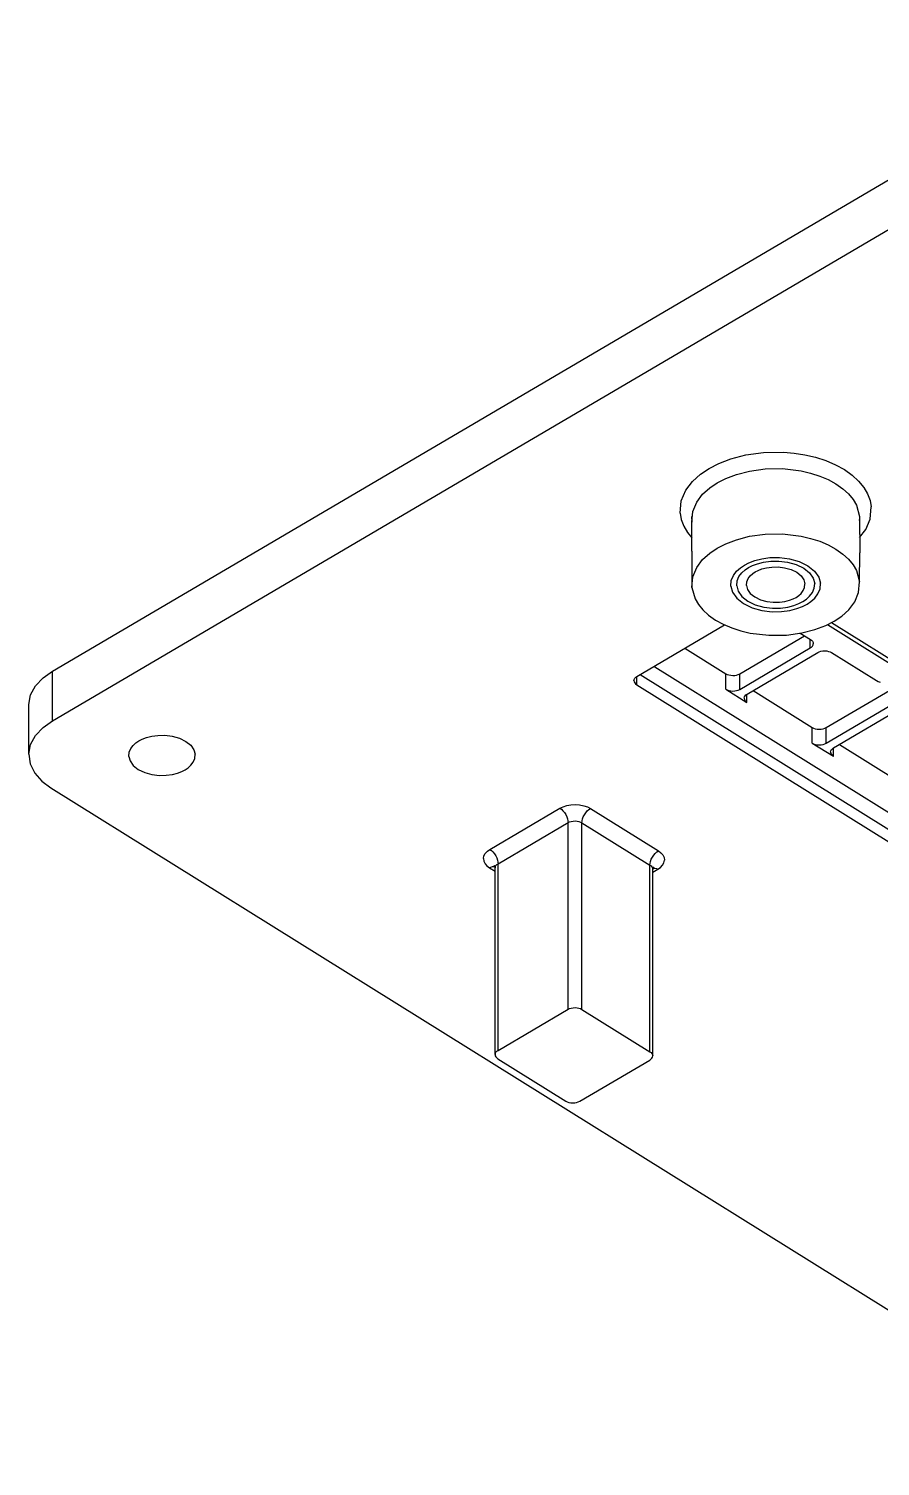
# Model space of a CAD drawing. Header units: millimetres. Extents: x -60 to 60, y -17 to 58.
# Drawn here: x -59.8 to -16.2, y -16.4 to 57.2 of the extents above; entities that cross this region are included whole.
import ezdxf

# ---------------------------------------------------------------- set-up
doc = ezdxf.new("R2010")
doc.units = ezdxf.units.MM
doc.layers.add('VISIBLE', color=7, linetype='Continuous')

msp = doc.modelspace()

# ---------------------------------------------------------------- linework, layer by layer
at = {"layer": 'VISIBLE'}
for p, q in [((-58.632, 24.312), (-2.678, 57.199)), ((-58.632, 21.764), (-2.678, 54.652)), ((-23.891, 35.185), (-23.126, 35.382)), ((-23.126, 35.382), (-22.22, 35.506)), ((-22.22, 35.506), (-21.194, 35.52)), ((-21.194, 35.52), (-20.652, 35.474)), ((-20.652, 35.474), (-20.103, 35.388)), ((-20.103, 35.388), (-19.558, 35.26)), ((-25.448, 34.398), (-25.012, 34.691)), ((-25.012, 34.691), (-24.515, 34.947)), ((-24.515, 34.947), (-23.891, 35.185)), ((-22.939, 34.559), (-22.144, 34.668)), ((-22.144, 34.668), (-21.244, 34.68)), ((-21.244, 34.68), (-20.286, 34.565)), ((-19.558, 35.26), (-19.031, 35.09)), ((-19.031, 35.09), (-18.535, 34.879)), ((-18.535, 34.879), (-18.083, 34.63)), ((-18.083, 34.63), (-17.685, 34.349)), ((-26.207, 33.571), (-25.859, 34.028)), ((-25.859, 34.028), (-25.448, 34.398)), ((-24.977, 33.696), (-24.594, 33.953)), ((-24.594, 33.953), (-24.158, 34.177)), ((-24.158, 34.177), (-23.61, 34.386)), ((-23.61, 34.386), (-22.939, 34.559)), ((-20.286, 34.565), (-19.808, 34.453)), ((-19.808, 34.453), (-19.346, 34.303)), ((-19.346, 34.303), (-18.91, 34.118)), ((-18.91, 34.118), (-18.513, 33.9)), ((-18.513, 33.9), (-18.164, 33.653)), ((-17.685, 34.349), (-17.351, 34.043)), ((-17.351, 34.043), (-17.085, 33.719)), ((-26.438, 33.026), (-26.207, 33.571)), ((-25.642, 32.97), (-25.338, 33.371)), ((-25.338, 33.371), (-24.977, 33.696)), ((-18.164, 33.653), (-17.871, 33.384)), ((-17.871, 33.384), (-17.638, 33.1)), ((-17.085, 33.719), (-16.89, 33.386)), ((-16.89, 33.386), (-16.764, 33.051)), ((-26.491, 32.406), (-26.438, 33.026)), ((-26.491, 32.406), (-26.431, 32.077)), ((-25.892, 31.948), (-25.845, 32.492)), ((-25.845, 32.492), (-25.642, 32.97)), ((-17.638, 33.1), (-17.466, 32.808)), ((-17.466, 32.808), (-17.304, 32.225)), ((-16.764, 33.051), (-16.705, 32.722)), ((-16.758, 32.102), (-16.705, 32.722)), ((-26.431, 32.077), (-26.306, 31.742)), ((-26.306, 31.742), (-26.111, 31.409)), ((-25.91, 32.223), (-25.892, 31.948)), ((-25.897, 30.453), (-25.892, 31.948)), ((-17.304, 32.225), (-17.298, 30.377)), ((-17.303, 32.019), (-17.286, 32.146)), ((-17.286, 32.146), (-17.286, 32.146)), ((-16.989, 31.557), (-16.758, 32.102)), ((-26.111, 31.409), (-25.895, 31.146)), ((-24.158, 30.834), (-23.61, 31.043)), ((-23.61, 31.043), (-22.939, 31.215)), ((-22.939, 31.215), (-22.144, 31.324)), ((-22.144, 31.324), (-21.244, 31.336)), ((-21.244, 31.336), (-20.286, 31.221)), ((-20.286, 31.221), (-19.808, 31.109)), ((-19.808, 31.109), (-19.346, 30.96)), ((-19.346, 30.96), (-18.91, 30.774)), ((-17.301, 31.147), (-16.989, 31.557)), ((-25.897, 30.453), (-25.892, 28.604)), ((-25.338, 30.027), (-24.977, 30.353)), ((-24.977, 30.353), (-24.594, 30.61)), ((-24.594, 30.61), (-24.158, 30.834)), ((-18.91, 30.774), (-18.513, 30.556)), ((-18.513, 30.556), (-18.164, 30.309)), ((-18.164, 30.309), (-17.871, 30.041)), ((-17.304, 28.881), (-17.298, 30.377)), ((-25.845, 29.149), (-25.642, 29.626)), ((-25.642, 29.626), (-25.338, 30.027)), ((-23.598, 29.43), (-23.405, 29.604)), ((-23.405, 29.604), (-23.2, 29.741)), ((-23.337, 29.34), (-23.169, 29.492)), ((-23.2, 29.741), (-22.967, 29.861)), ((-23.169, 29.492), (-22.991, 29.611)), ((-22.991, 29.611), (-22.789, 29.715)), ((-22.967, 29.861), (-22.674, 29.973)), ((-22.789, 29.715), (-22.534, 29.813)), ((-22.674, 29.973), (-22.315, 30.065)), ((-22.643, 29.394), (-22.491, 29.472)), ((-22.534, 29.813), (-22.222, 29.893)), ((-22.491, 29.472), (-22.3, 29.545)), ((-22.315, 30.065), (-21.89, 30.124)), ((-22.3, 29.545), (-22.066, 29.605)), ((-22.222, 29.893), (-21.852, 29.944)), ((-22.066, 29.605), (-21.788, 29.643)), ((-21.89, 30.124), (-21.408, 30.13)), ((-21.852, 29.944), (-21.433, 29.949)), ((-21.788, 29.643), (-21.474, 29.648)), ((-21.474, 29.648), (-21.14, 29.607)), ((-21.433, 29.949), (-20.988, 29.896)), ((-21.408, 30.13), (-20.896, 30.069)), ((-21.14, 29.607), (-20.812, 29.516)), ((-20.988, 29.896), (-20.55, 29.774)), ((-20.896, 30.069), (-20.393, 29.929)), ((-20.812, 29.516), (-20.522, 29.375)), ((-20.55, 29.774), (-20.163, 29.586)), ((-20.393, 29.929), (-19.948, 29.713)), ((-20.163, 29.586), (-19.864, 29.347)), ((-19.948, 29.713), (-19.604, 29.437)), ((-19.604, 29.437), (-19.388, 29.129)), ((-17.871, 30.041), (-17.638, 29.757)), ((-17.638, 29.757), (-17.466, 29.464)), ((-17.466, 29.464), (-17.304, 28.881)), ((-25.892, 28.604), (-25.845, 29.149)), ((-23.895, 28.669), (-23.87, 28.96)), ((-23.87, 28.96), (-23.761, 29.216)), ((-23.761, 29.216), (-23.598, 29.43)), ((-23.595, 28.679), (-23.573, 28.932)), ((-23.573, 28.932), (-23.479, 29.154)), ((-23.479, 29.154), (-23.337, 29.34)), ((-23.096, 28.695), (-23.08, 28.884)), ((-23.08, 28.884), (-23.009, 29.051)), ((-23.009, 29.051), (-22.902, 29.191)), ((-22.902, 29.191), (-22.777, 29.304)), ((-22.777, 29.304), (-22.643, 29.394)), ((-20.522, 29.375), (-20.298, 29.196)), ((-20.298, 29.196), (-20.157, 28.995)), ((-20.157, 28.995), (-20.1, 28.791)), ((-20.116, 28.601), (-20.1, 28.791)), ((-19.864, 29.347), (-19.676, 29.078)), ((-19.676, 29.078), (-19.601, 28.807)), ((-19.622, 28.554), (-19.601, 28.807)), ((-19.388, 29.129), (-19.301, 28.817)), ((-19.326, 28.526), (-19.301, 28.817)), ((-17.35, 28.337), (-17.304, 28.881)), ((-25.892, 28.604), (-25.729, 28.022)), ((-25.729, 28.022), (-25.558, 27.729)), ((-23.895, 28.669), (-23.808, 28.357)), ((-23.808, 28.357), (-23.592, 28.049)), ((-23.595, 28.679), (-23.52, 28.407)), ((-23.592, 28.049), (-23.248, 27.773)), ((-23.52, 28.407), (-23.331, 28.139)), ((-23.331, 28.139), (-23.033, 27.9)), ((-23.096, 28.695), (-23.039, 28.491)), ((-23.039, 28.491), (-22.898, 28.29)), ((-22.898, 28.29), (-22.674, 28.111)), ((-22.674, 28.111), (-22.384, 27.97)), ((-22.384, 27.97), (-22.056, 27.878)), ((-20.896, 27.941), (-20.705, 28.014)), ((-20.705, 28.014), (-20.553, 28.092)), ((-20.553, 28.092), (-20.419, 28.181)), ((-20.419, 28.181), (-20.293, 28.295)), ((-20.293, 28.295), (-20.187, 28.435)), ((-20.204, 27.875), (-20.026, 27.994)), ((-20.187, 28.435), (-20.116, 28.601)), ((-20.026, 27.994), (-19.859, 28.146)), ((-19.859, 28.146), (-19.717, 28.332)), ((-19.791, 27.882), (-19.598, 28.056)), ((-19.717, 28.332), (-19.622, 28.554)), ((-19.598, 28.056), (-19.435, 28.27)), ((-19.435, 28.27), (-19.326, 28.526)), ((-17.553, 27.859), (-17.35, 28.337)), ((-25.558, 27.729), (-25.325, 27.445)), ((-25.325, 27.445), (-25.032, 27.176)), ((-23.248, 27.773), (-22.803, 27.557)), ((-23.033, 27.9), (-22.645, 27.712)), ((-22.803, 27.557), (-22.3, 27.417)), ((-22.645, 27.712), (-22.208, 27.59)), ((-22.3, 27.417), (-21.787, 27.356)), ((-22.208, 27.59), (-21.763, 27.537)), ((-22.056, 27.878), (-21.721, 27.838)), ((-21.787, 27.356), (-21.306, 27.362)), ((-21.763, 27.537), (-21.344, 27.542)), ((-21.721, 27.838), (-21.407, 27.843)), ((-21.407, 27.843), (-21.13, 27.88)), ((-21.344, 27.542), (-20.974, 27.593)), ((-21.306, 27.362), (-20.881, 27.42)), ((-21.13, 27.88), (-20.896, 27.941)), ((-20.974, 27.593), (-20.662, 27.673)), ((-20.881, 27.42), (-20.522, 27.513)), ((-20.662, 27.673), (-20.407, 27.77)), ((-20.522, 27.513), (-20.229, 27.625)), ((-20.407, 27.77), (-20.204, 27.875)), ((-20.229, 27.625), (-19.995, 27.744)), ((-19.995, 27.744), (-19.791, 27.882)), ((-18.219, 27.133), (-17.858, 27.459)), ((-17.858, 27.459), (-17.553, 27.859)), ((-28.706, 24.042), (-24.215, 26.681)), ((-25.032, 27.176), (-24.683, 26.93)), ((-24.683, 26.93), (-24.286, 26.712)), ((-24.286, 26.712), (-23.85, 26.526)), ((-23.85, 26.526), (-23.388, 26.377)), ((-19.586, 26.443), (-19.038, 26.652)), ((-19.038, 26.652), (-18.602, 26.876)), ((-18.952, 26.696), (-13.83, 23.505)), ((-18.748, 26.801), (14.369, 6.165)), ((-18.602, 26.876), (-18.219, 27.133)), ((-23.442, 24.178), (-20.126, 26.128)), ((-23.388, 26.377), (-22.91, 26.265)), ((-22.91, 26.265), (-21.952, 26.15)), ((-21.952, 26.15), (-21.052, 26.162)), ((-21.052, 26.162), (-20.257, 26.27)), ((-20.337, 26.259), (-19.816, 25.935)), ((-20.257, 26.27), (-19.586, 26.443)), ((-19.827, 25.507), (-19.827, 25.941)), ((-19.816, 25.935), (-19.759, 25.892)), ((-19.759, 25.892), (-19.713, 25.84)), ((-19.713, 25.84), (-19.684, 25.782)), ((-19.684, 25.782), (-19.675, 25.72)), ((-26.243, 25.489), (-24.149, 24.184)), ((-23.442, 23.382), (-19.827, 25.507)), ((-23.059, 23.143), (-19.444, 25.268)), ((-19.827, 25.507), (-19.767, 25.549)), ((-19.767, 25.549), (-19.719, 25.6)), ((-19.719, 25.6), (-19.687, 25.658)), ((-19.687, 25.658), (-19.675, 25.72)), ((-19.444, 25.268), (-19.373, 25.303)), ((-19.373, 25.303), (-19.287, 25.331)), ((-19.287, 25.331), (-19.191, 25.348)), ((-19.191, 25.348), (-19.088, 25.354)), ((-19.088, 25.354), (-18.986, 25.347)), ((-18.986, 25.347), (-18.89, 25.327)), ((-18.89, 25.327), (-18.806, 25.298)), ((-18.806, 25.298), (-18.737, 25.262)), ((-18.737, 25.262), (-16.435, 23.828)), ((-59.108, 23.976), (-58.632, 24.312)), ((-58.632, 21.764), (-58.632, 24.312)), ((-27.818, 24.563), (-27.79, 24.542)), ((-27.79, 24.542), (-27.79, 24.58)), ((-27.79, 24.542), (7.115, 2.792)), ((-59.748, 23.106), (-59.493, 23.569)), ((-59.493, 23.569), (-59.108, 23.976)), ((-28.857, 23.829), (-28.845, 23.891)), ((-28.857, 23.829), (-28.848, 23.767)), ((-28.848, 23.767), (-28.819, 23.709)), ((-28.845, 23.891), (-28.813, 23.949)), ((-28.819, 23.709), (-28.773, 23.657)), ((-28.813, 23.949), (-28.765, 24)), ((-28.773, 23.657), (-28.716, 23.614)), ((-28.765, 24), (-28.706, 24.042)), ((-28.716, 23.614), (-28.716, 24.034)), ((-28.716, 23.614), (6.607, 1.603)), ((-28.538, 24.14), (6.607, 2.24)), ((-24.149, 23.388), (-24.149, 24.184)), ((-24.149, 24.184), (-24.08, 24.148)), ((-24.08, 24.148), (-23.996, 24.119)), ((-23.996, 24.119), (-23.9, 24.1)), ((-23.9, 24.1), (-23.798, 24.093)), ((-23.798, 24.093), (-23.695, 24.098)), ((-23.695, 24.098), (-23.599, 24.116)), ((-23.599, 24.116), (-23.513, 24.143)), ((-23.513, 24.143), (-23.442, 24.178)), ((-23.442, 23.382), (-23.442, 24.178)), ((-16.435, 23.828), (-16.351, 23.786)), ((-16.351, 23.786), (-16.244, 23.754)), ((-59.845, 22.61), (-59.748, 23.106)), ((-24.149, 23.388), (-23.069, 22.715)), ((-24.149, 23.388), (-24.08, 23.352)), ((-24.08, 23.352), (-23.996, 23.323)), ((-23.996, 23.323), (-23.9, 23.304)), ((-23.9, 23.304), (-23.798, 23.297)), ((-23.798, 23.297), (-23.695, 23.302)), ((-23.695, 23.302), (-23.599, 23.32)), ((-23.599, 23.32), (-23.513, 23.347)), ((-23.513, 23.347), (-23.442, 23.382)), ((-23.211, 22.931), (-23.199, 22.993)), ((-23.211, 22.931), (-23.202, 22.869)), ((-23.202, 22.869), (-23.172, 22.81)), ((-23.199, 22.993), (-23.167, 23.05)), ((-23.167, 23.05), (-23.119, 23.101)), ((-23.119, 23.101), (-23.059, 23.143)), ((-23.069, 22.715), (-23.069, 23.136)), ((-22.76, 23.319), (-19.725, 21.428)), ((-19.018, 21.421), (-15.57, 23.448)), ((-59.845, 20.063), (-59.845, 22.61)), ((-23.172, 22.81), (-23.127, 22.758)), ((-23.127, 22.758), (-23.069, 22.715)), ((-19.018, 20.625), (-15.412, 22.745)), ((-18.635, 20.387), (-15.029, 22.506)), ((-59.493, 21.021), (-59.108, 21.428)), ((-59.108, 21.428), (-58.632, 21.764)), ((-19.725, 20.632), (-19.725, 21.428)), ((-19.725, 21.428), (-19.656, 21.392)), ((-19.656, 21.392), (-19.572, 21.363)), ((-19.572, 21.363), (-19.476, 21.343)), ((-19.476, 21.343), (-19.374, 21.336)), ((-19.374, 21.336), (-19.271, 21.341)), ((-19.271, 21.341), (-19.175, 21.359)), ((-19.175, 21.359), (-19.089, 21.387)), ((-19.089, 21.387), (-19.018, 21.421)), ((-19.018, 20.625), (-19.018, 21.421)), ((-59.748, 20.558), (-59.493, 21.021)), ((-54.496, 20.51), (-54.353, 20.639)), ((-54.353, 20.639), (-54.201, 20.741)), ((-54.201, 20.741), (-54.029, 20.829)), ((-54.029, 20.829), (-53.813, 20.912)), ((-53.813, 20.912), (-53.547, 20.98)), ((-53.547, 20.98), (-53.233, 21.023)), ((-53.233, 21.023), (-52.877, 21.028)), ((-52.877, 21.028), (-52.498, 20.982)), ((-52.498, 20.982), (-52.127, 20.879)), ((-52.127, 20.879), (-51.798, 20.719)), ((-51.798, 20.719), (-51.544, 20.516)), ((-19.725, 20.632), (-18.645, 19.959)), ((-19.725, 20.632), (-19.656, 20.596)), ((-19.089, 20.591), (-19.018, 20.625)), ((-59.845, 20.063), (-59.748, 20.558)), ((-59.845, 20.063), (-59.772, 19.566)), ((-54.715, 19.948), (-54.696, 20.163)), ((-54.715, 19.948), (-54.65, 19.717)), ((-54.696, 20.163), (-54.616, 20.352)), ((-54.616, 20.352), (-54.496, 20.51)), ((-51.544, 20.516), (-51.384, 20.288)), ((-51.384, 20.288), (-51.319, 20.057)), ((-51.338, 19.842), (-51.319, 20.057)), ((-19.656, 20.596), (-19.572, 20.566)), ((-19.572, 20.566), (-19.476, 20.547)), ((-19.476, 20.547), (-19.374, 20.54)), ((-19.374, 20.54), (-19.271, 20.545)), ((-19.271, 20.545), (-19.175, 20.563)), ((-19.175, 20.563), (-19.089, 20.591)), ((-18.787, 20.174), (-18.774, 20.236)), ((-18.787, 20.174), (-18.777, 20.112)), ((-18.777, 20.112), (-18.748, 20.053)), ((-18.774, 20.236), (-18.743, 20.294)), ((-18.748, 20.053), (-18.703, 20.002)), ((-18.743, 20.294), (-18.694, 20.345)), ((-18.703, 20.002), (-18.645, 19.959)), ((-18.694, 20.345), (-18.635, 20.387)), ((-18.645, 19.959), (-18.645, 20.379)), ((-18.336, 20.562), (-15.301, 18.671)), ((-59.772, 19.566), (-59.539, 19.099)), ((-54.65, 19.717), (-54.491, 19.489)), ((-54.491, 19.489), (-54.237, 19.286)), ((-54.237, 19.286), (-53.907, 19.126)), ((-52.221, 19.093), (-52.005, 19.176)), ((-52.005, 19.176), (-51.833, 19.264)), ((-51.833, 19.264), (-51.681, 19.366)), ((-51.681, 19.366), (-51.539, 19.495)), ((-51.539, 19.495), (-51.418, 19.653)), ((-51.418, 19.653), (-51.338, 19.842)), ((-59.539, 19.099), (-59.174, 18.685)), ((-59.174, 18.685), (-58.715, 18.341)), ((-53.907, 19.126), (-53.536, 19.023)), ((-53.536, 19.023), (-53.157, 18.977)), ((-53.157, 18.977), (-52.801, 18.982)), ((-52.801, 18.982), (-52.487, 19.025)), ((-52.487, 19.025), (-52.221, 19.093)), ((-58.715, 18.341), (-2.978, -16.39)), ((-36.232, 15.189), (-32.645, 17.297)), ((-32.645, 17.297), (-32.488, 17.374)), ((-32.645, 17.297), (-32.569, 17.242)), ((-32.569, 17.242), (-32.491, 17.168)), ((-32.491, 17.168), (-32.416, 17.077)), ((-32.488, 17.374), (-32.3, 17.435)), ((-32.416, 17.077), (-32.349, 16.973)), ((-32.349, 16.973), (-32.295, 16.863)), ((-32.349, 16.973), (-32.295, 16.863)), ((-32.3, 17.435), (-32.088, 17.473)), ((-32.088, 17.473), (-31.862, 17.486)), ((-31.862, 17.486), (-31.637, 17.469)), ((-31.637, 17.469), (-31.427, 17.427)), ((-31.45, 16.856), (-31.394, 16.965)), ((-31.427, 17.427), (-31.242, 17.363)), ((-31.394, 16.965), (-31.325, 17.067)), ((-31.325, 17.067), (-31.248, 17.157)), ((-31.248, 17.157), (-31.168, 17.23)), ((-31.242, 17.363), (-31.089, 17.284)), ((-31.168, 17.23), (-31.089, 17.284)), ((-31.089, 17.284), (-27.606, 15.113)), ((-35.813, 14.451), (-32.227, 16.559)), ((-32.295, 16.863), (-32.256, 16.753)), ((-32.295, 16.863), (-32.256, 16.753)), ((-32.256, 16.753), (-32.234, 16.651)), ((-32.234, 16.651), (-32.227, 16.559)), ((-32.227, 16.559), (-32.156, 16.594)), ((-32.227, 7.006), (-32.227, 16.559)), ((-32.156, 16.594), (-32.07, 16.622)), ((-32.07, 16.622), (-31.974, 16.639)), ((-31.974, 16.639), (-31.871, 16.645)), ((-31.871, 16.645), (-31.769, 16.637)), ((-31.769, 16.637), (-31.673, 16.618)), ((-31.673, 16.618), (-31.589, 16.589)), ((-31.589, 16.589), (-31.52, 16.553)), ((-31.52, 16.553), (-31.512, 16.644)), ((-31.52, 7), (-31.52, 16.553)), ((-31.52, 16.553), (-28.036, 14.382)), ((-31.512, 16.644), (-31.489, 16.747)), ((-31.489, 16.747), (-31.45, 16.856)), ((-36.565, 14.721), (-36.538, 14.858)), ((-36.565, 14.721), (-36.545, 14.585)), ((-36.538, 14.858), (-36.468, 14.985)), ((-36.468, 14.985), (-36.362, 15.097)), ((-36.362, 15.097), (-36.232, 15.189)), ((-36.232, 15.189), (-36.155, 15.134)), ((-36.155, 15.134), (-36.078, 15.06)), ((-36.078, 15.06), (-36.003, 14.969)), ((-36.003, 14.969), (-35.936, 14.865)), ((-35.936, 14.865), (-35.882, 14.755)), ((-35.882, 14.755), (-35.843, 14.645)), ((-27.966, 14.685), (-27.91, 14.794)), ((-27.91, 14.794), (-27.841, 14.897)), ((-27.841, 14.897), (-27.764, 14.986)), ((-27.764, 14.986), (-27.684, 15.059)), ((-27.684, 15.059), (-27.606, 15.113)), ((-27.606, 15.113), (-27.479, 15.018)), ((-27.479, 15.018), (-27.379, 14.905)), ((-27.379, 14.905), (-27.315, 14.776)), ((-27.315, 14.776), (-27.295, 14.639)), ((-36.545, 14.585), (-36.481, 14.456)), ((-36.481, 14.456), (-36.381, 14.343)), ((-36.381, 14.343), (-36.254, 14.248)), ((-36.254, 14.248), (-36.176, 14.286)), ((-36.254, 14.248), (-35.965, 14.068)), ((-36.176, 14.286), (-36.096, 14.307)), ((-36.096, 14.307), (-36.019, 14.308)), ((-36.028, 14.369), (-35.984, 14.312)), ((-36.019, 14.308), (-35.978, 14.296)), ((-36.005, 14.364), (-35.97, 14.278)), ((-35.978, 14.336), (-35.965, 14.238)), ((-35.965, 14.238), (-35.953, 14.3)), ((-35.965, 4.685), (-35.965, 14.238)), ((-35.965, 14.238), (-35.965, 14.238)), ((-35.953, 14.3), (-35.921, 14.358)), ((-35.921, 14.358), (-35.873, 14.409)), ((-35.873, 14.409), (-35.813, 14.451)), ((-35.843, 14.645), (-35.82, 14.542)), ((-35.82, 14.542), (-35.813, 14.451)), ((-35.813, 4.898), (-35.813, 14.451)), ((-28.036, 14.382), (-28.029, 14.474)), ((-28.036, 4.829), (-28.036, 14.382)), ((-28.036, 14.382), (-27.979, 14.339)), ((-28.029, 14.474), (-28.006, 14.576)), ((-28.006, 14.576), (-27.966, 14.685)), ((-27.979, 14.339), (-27.933, 14.288)), ((-27.933, 14.288), (-27.904, 14.229)), ((-27.904, 14.229), (-27.895, 14.167)), ((-27.895, 14.167), (-27.882, 14.265)), ((-27.895, 14.015), (-27.628, 14.172)), ((-27.895, 4.614), (-27.895, 14.167)), ((-27.888, 14.217), (-27.858, 14.292)), ((-27.884, 14.228), (-27.857, 14.236)), ((-27.875, 14.25), (-27.839, 14.297)), ((-27.874, 14.25), (-27.839, 14.277)), ((-27.857, 14.236), (-27.782, 14.234)), ((-27.782, 14.234), (-27.705, 14.211)), ((-27.705, 14.211), (-27.628, 14.172)), ((-27.628, 14.172), (-27.498, 14.264)), ((-27.498, 14.264), (-27.392, 14.376)), ((-27.392, 14.376), (-27.322, 14.503)), ((-27.322, 14.503), (-27.295, 14.639)), ((-35.813, 4.898), (-32.227, 7.006)), ((-32.227, 7.006), (-32.156, 7.041)), ((-32.156, 7.041), (-32.07, 7.069)), ((-32.07, 7.069), (-31.974, 7.086)), ((-31.974, 7.086), (-31.871, 7.092)), ((-31.871, 7.092), (-31.769, 7.084)), ((-31.769, 7.084), (-31.673, 7.065)), ((-31.673, 7.065), (-31.589, 7.036)), ((-31.589, 7.036), (-31.52, 7)), ((-31.52, 7), (-28.036, 4.829)), ((-35.965, 4.685), (-35.953, 4.747)), ((-35.965, 4.685), (-35.956, 4.623)), ((-35.956, 4.623), (-35.927, 4.565)), ((-35.953, 4.747), (-35.921, 4.805)), ((-35.927, 4.565), (-35.881, 4.513)), ((-35.921, 4.805), (-35.873, 4.856)), ((-35.881, 4.513), (-35.824, 4.47)), ((-35.873, 4.856), (-35.813, 4.898)), ((-35.824, 4.47), (-32.34, 2.3)), ((-28.046, 4.401), (-27.987, 4.443)), ((-28.036, 4.829), (-27.979, 4.786)), ((-27.987, 4.443), (-27.939, 4.494)), ((-27.979, 4.786), (-27.933, 4.735)), ((-27.939, 4.494), (-27.907, 4.552)), ((-27.933, 4.735), (-27.904, 4.676)), ((-27.907, 4.552), (-27.895, 4.614)), ((-27.904, 4.676), (-27.895, 4.614)), ((-31.633, 2.293), (-28.046, 4.401)), ((-32.34, 2.3), (-32.271, 2.264)), ((-32.271, 2.264), (-32.187, 2.234)), ((-32.187, 2.234), (-32.091, 2.215)), ((-32.091, 2.215), (-31.989, 2.208)), ((-31.989, 2.208), (-31.886, 2.213)), ((-31.886, 2.213), (-31.79, 2.231)), ((-31.79, 2.231), (-31.704, 2.259)), ((-31.704, 2.259), (-31.633, 2.293))]:
    msp.add_line(p, q, dxfattribs=at)

doc.saveas('drawing.dxf')
